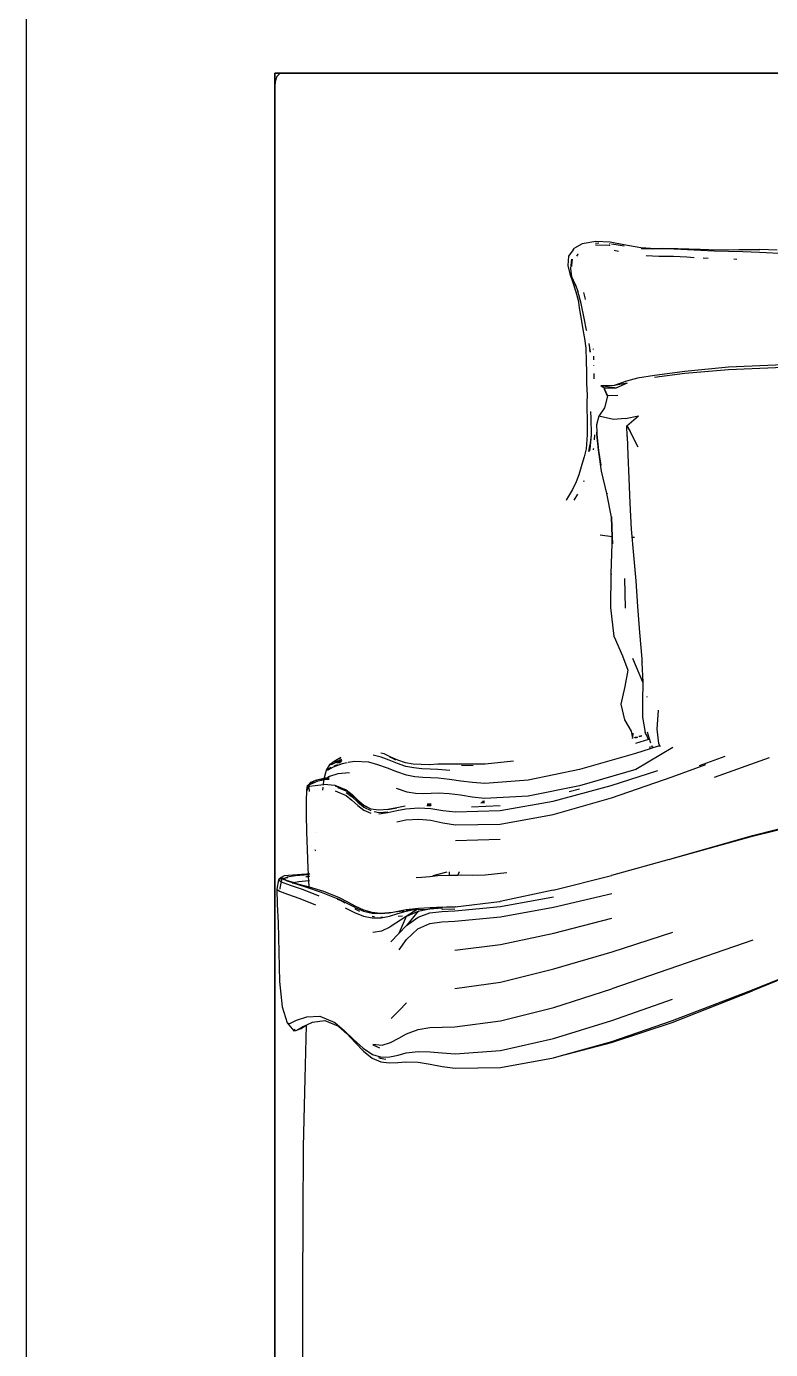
# Model space of a CAD drawing. Header units: millimetres. Extents: x -41292 to 298682, y -22072 to 33155.
# Drawn here: x 25145 to 25744, y -9526 to -8462 of the extents above; entities that cross this region are included whole.
import ezdxf

# ---------------------------------------------------------------- set-up
doc = ezdxf.new("R2010")
doc.units = ezdxf.units.MM
doc.layers.add('벽1', color=2, linetype='Continuous')

# ---------------------------------------------------------------- blocks, each defined once
blk = doc.blocks.new('rmfnasesx')
for p, q in [((52607.9, 1923), (52607.9, 7213)), ((52813.4, 7013), (52807.9, 7013)), ((52807.9, 7013), (52807.9, 7003.3)), ((52808.1, 7005.8), (52807.9, 7003.3)), ((52808.7, 7008.2), (52808.1, 7005.8)), ((52809.6, 7010.2), (52808.7, 7008.2)), ((52810.7, 7011.7), (52809.6, 7010.2)), ((52812, 7012.7), (52810.7, 7011.7)), ((52813.4, 7013), (52812, 7012.7)), ((53902.4, 7013), (52813.4, 7013)), ((52807.9, 7003.3), (52807.9, 4982.7)), ((53066.3, 6877.5), (53055.3, 6875.5)), ((53077.9, 6877.1), (53066.3, 6877.5)), ((53088.9, 6874.9), (53077.9, 6877.1)), ((53047.9, 6870.7), (53044.3, 6865.6)), ((53047.9, 6870.7), (53049, 6872.2)), ((53055.3, 6875.5), (53049, 6872.2)), ((53051.7, 6867.3), (53050.6, 6865.6)), ((53051.6, 6867.2), (53051.7, 6867.3)), ((53051.7, 6867.3), (53051.9, 6867.4)), ((53068.6, 6876.2), (53066, 6876)), ((53066.5, 6874.5), (53066.1, 6874.5)), ((53077.5, 6874.2), (53066.5, 6874.5)), ((53077.3, 6875.9), (53077.8, 6875.8)), ((53077.6, 6874.1), (53077.5, 6874.2)), ((53078.8, 6875.7), (53082.7, 6875.1)), ((53081, 6870.5), (53084.6, 6869.8)), ((53082.7, 6875.1), (53089, 6874)), ((53102.6, 6872.4), (53088.9, 6874.9)), ((53114.3, 6871.7), (53102.6, 6872.4)), ((53106.7, 6871.7), (53102.7, 6871.9)), ((53111.5, 6871.4), (53103, 6871.7)), ((53106.7, 6871.7), (53103, 6871.7)), ((53111.5, 6871.4), (53106.7, 6871.7)), ((53113.1, 6871.7), (53106.7, 6871.7)), ((53106.8, 6866.3), (53116.9, 6865.8)), ((53114.3, 6871.7), (53113.1, 6871.7)), ((53119.8, 6871.9), (53114.3, 6871.7)), ((53117.1, 6871.6), (53114.3, 6871.7)), ((53129, 6871.4), (53117.1, 6871.6)), ((53132.3, 6871.6), (53119.8, 6871.9)), ((53139.9, 6870.9), (53129, 6871.4)), ((53150.1, 6871), (53132.3, 6871.6)), ((53150.7, 6870.3), (53139.9, 6870.9)), ((53157.1, 6870.8), (53150.1, 6871)), ((53161.5, 6869.7), (53150.7, 6870.3)), ((53157.1, 6870.8), (53181.4, 6871.1)), ((53184.7, 6869.2), (53161.5, 6869.7)), ((53181.4, 6871.1), (53198.2, 6871)), ((53198, 6868.6), (53184.7, 6869.2)), ((53219.3, 6867.6), (53198, 6868.6)), ((53212.1, 6870.5), (53198.2, 6871)), ((53044.3, 6865.6), (53043.7, 6858.3)), ((53043.7, 6858.3), (53045.2, 6851.5)), ((53046, 6855.7), (53047, 6863.4)), ((53046.8, 6849.1), (53046, 6855.7)), ((53047.1, 6863.4), (53046.6, 6858.5)), ((53046.6, 6858.5), (53046.8, 6857.7)), ((53116.9, 6865.8), (53128.8, 6865.6)), ((53128.8, 6865.6), (53139.6, 6865.1)), ((53139.6, 6865.1), (53145.5, 6864.7)), ((53152.6, 6864.3), (53156.8, 6864.1)), ((53177.3, 6863.5), (53179.7, 6863.4)), ((53045.2, 6851.5), (53047.5, 6845.3)), ((53049.6, 6843.1), (53046.8, 6849.1)), ((53047.5, 6845.3), (53050.2, 6837)), ((53049.6, 6843.1), (53051.8, 6837.6)), ((53051.3, 6839.3), (53049.6, 6843.1)), ((53050.2, 6837), (53051.9, 6830.4)), ((53054.5, 6827.6), (53051.8, 6837.6)), ((53056.3, 6836.4), (53057.7, 6831.1)), ((53051.9, 6830.4), (53053.2, 6822.6)), ((53056.9, 6815.9), (53054.5, 6827.6)), ((53057.7, 6831.1), (53057.8, 6830.8)), ((53053.2, 6822.6), (53054.8, 6813.4)), ((53054.8, 6813.4), (53056, 6805.1)), ((53058.8, 6806.1), (53056.9, 6815.9)), ((53056, 6805.1), (53057.2, 6799.4)), ((53058.9, 6805.7), (53058.8, 6806.1)), ((53057.2, 6799.4), (53058.3, 6791.8)), ((53060.7, 6795.4), (53061.6, 6788.5)), ((53058.3, 6791.8), (53058.5, 6781.4)), ((53058.5, 6781.4), (53058.7, 6772.1)), ((53061.6, 6788.5), (53061.4, 6790.7)), ((53064.2, 6791.1), (53064.2, 6790.6)), ((53064.3, 6785.2), (53064.4, 6782.2)), ((53058.7, 6772.1), (53058.8, 6763.5)), ((53064.5, 6778.1), (53064.5, 6777.8)), ((53064.6, 6771.4), (53064.6, 6767)), ((53137.8, 6773), (53113.5, 6769.7)), ((53137.9, 6771.3), (53113.5, 6768.2)), ((53173, 6776.3), (53137.8, 6773)), ((53173.1, 6774.2), (53137.9, 6771.3)), ((53217.3, 6778.3), (53173, 6776.3)), ((53217.4, 6776), (53173.1, 6774.2)), ((53058.8, 6763.5), (53059.2, 6753.5)), ((53081, 6761.7), (53070.3, 6761.5)), ((53073, 6759.6), (53070.3, 6761.5)), ((53081.2, 6759.8), (53070.3, 6761.5)), ((53091, 6765.2), (53081, 6761.7)), ((53091.5, 6763.5), (53081, 6761.7)), ((53091.5, 6763.5), (53082.4, 6759.6)), ((53099.9, 6767.6), (53091, 6765.2)), ((53113.5, 6769.7), (53099.9, 6767.6)), ((53059.2, 6753.5), (53058.9, 6748.4)), ((53081.2, 6759.8), (53073, 6759.6)), ((53082.4, 6759.6), (53073, 6759.5)), ((53073, 6759.5), (53073, 6759.6)), ((53073, 6759.5), (53073.3, 6758.8)), ((53075.7, 6753.1), (53073.1, 6743.7)), ((53075.7, 6753.1), (53073.3, 6758.8)), ((53073.3, 6758.8), (53075.7, 6753.3)), ((53083.9, 6753.6), (53075.7, 6753.3)), ((53075.7, 6753.3), (53075.7, 6753.1)), ((53082.4, 6759.6), (53081.2, 6759.8)), ((53058.9, 6748.4), (53059, 6742.6)), ((53059, 6742.6), (53059.3, 6735.1)), ((53062, 6740.7), (53062.3, 6735.3)), ((53062, 6740.7), (53062.3, 6735.3)), ((53073.1, 6743.7), (53068.6, 6737.1)), ((53059.3, 6735.1), (53059.4, 6721.9)), ((53062.3, 6735.3), (53062.4, 6722)), ((53062.3, 6735.3), (53062.4, 6722)), ((53068.6, 6737.1), (53066.7, 6730.1)), ((53066.7, 6730.1), (53067, 6724.2)), ((53080.5, 6734.3), (53068.6, 6737.1)), ((53090.2, 6735.1), (53080.5, 6734.3)), ((53090.2, 6735.1), (53100.6, 6737.2)), ((53091.3, 6729.2), (53100.6, 6737.2)), ((53091.3, 6729.2), (53093.8, 6724.5)), ((53091.6, 6720.7), (53091.3, 6729.2)), ((53059.4, 6721.9), (53058.4, 6710.6)), ((53062.4, 6722), (53061.3, 6710.5)), ((53062.4, 6722), (53061.5, 6713.2)), ((53065.3, 6721.9), (53064.9, 6717.9)), ((53067.1, 6722.4), (53067, 6724.2)), ((53067, 6724.2), (53067.1, 6722.3)), ((53068.3, 6709.9), (53067.1, 6722.4)), ((53067.1, 6722.3), (53068.4, 6709.3)), ((53091.6, 6720.7), (53092, 6705.8)), ((53100.2, 6712.1), (53093.8, 6724.5)), ((53058.4, 6710.6), (53056.8, 6704.2)), ((53060.6, 6708.5), (53061.5, 6713.2)), ((53061.3, 6710.5), (53060.8, 6708.5)), ((53061.3, 6710.5), (53061.9, 6714.9)), ((53061.5, 6713.2), (53061.3, 6710.5)), ((53061.5, 6713.2), (53061.9, 6714.9)), ((53064.2, 6710.5), (53064.1, 6710)), ((53064.3, 6711), (53064.2, 6710.5)), ((53070.9, 6692.7), (53068.3, 6709.9)), ((53068.4, 6709.3), (53070.3, 6697.6)), ((53055, 6698.1), (53052.7, 6689.7)), ((53056.8, 6704.2), (53055, 6698.1)), ((53092, 6705.8), (53092.7, 6687.2)), ((53052.7, 6689.7), (53050.4, 6684.1)), ((53075.2, 6674.8), (53070.9, 6692.7)), ((53071, 6692.8), (53071, 6692.6)), ((53092.7, 6687.2), (53093.5, 6667)), ((53047.6, 6678), (53042.6, 6669.8)), ((53050.4, 6684.1), (53047.6, 6678)), ((53056.7, 6684.9), (53056.4, 6684.1)), ((53078.8, 6655.7), (53075.2, 6674.8)), ((53075.3, 6674.9), (53075.3, 6674.7)), ((53042.6, 6669.8), (53042.4, 6669)), ((53051.4, 6674.2), (53048.5, 6669.4)), ((53093.5, 6667), (53094.8, 6646.1)), ((53079.3, 6640), (53078.8, 6655.7)), ((53078.9, 6656), (53078.9, 6655.5)), ((53078.9, 6655.5), (53079.4, 6639.9)), ((53094.8, 6646.1), (53096.5, 6625.2)), ((53079.3, 6640), (53069.7, 6641.2)), ((53078.6, 6610), (53079.5, 6634.4)), ((53079.5, 6634.4), (53079.3, 6640)), ((53079.4, 6639.9), (53079.3, 6640)), ((53079.4, 6639.9), (53079.6, 6634.3)), ((53097.3, 6639.3), (53096.1, 6639.3)), ((53096.5, 6625.2), (53098.4, 6604.4)), ((53078.3, 6583), (53078.6, 6610)), ((53078.7, 6610.2), (53078.7, 6609.8)), ((53078.7, 6609.8), (53078.7, 6609.7)), ((53089.4, 6606.3), (53089.9, 6582.5)), ((53098.4, 6604.4), (53099.9, 6583.7)), ((53081.1, 6559.6), (53078.3, 6583)), ((53099.9, 6583.7), (53101.5, 6562.8)), ((53081.1, 6559.5), (53081.1, 6559.6)), ((53081.1, 6559.5), (53081.1, 6559.4)), ((53081.1, 6559.4), (53087.7, 6544.2)), ((53101.5, 6562.8), (53103.2, 6541.8)), ((53087.7, 6544.2), (53092.1, 6532.6)), ((53104.1, 6523), (53095.9, 6542.1)), ((53103.2, 6541.8), (53103.4, 6538.5)), ((53103.5, 6539.4), (53103.4, 6538.5)), ((53103.4, 6538.5), (53104.1, 6523)), ((53092.1, 6532.6), (53089.5, 6519.4)), ((53089.5, 6519.4), (53086.3, 6505.3)), ((53104.1, 6523), (53103.8, 6507.7)), ((53086.3, 6505.3), (53089.4, 6492.7)), ((53103.8, 6507.7), (53103.8, 6494.8)), ((53107.6, 6510.8), (53107.6, 6511.5)), ((53103.8, 6494.8), (53105.9, 6482.5)), ((53116.4, 6500.3), (53115.4, 6485.1)), ((53089.4, 6492.7), (53094.7, 6483.4)), ((53094.7, 6483.4), (53095.7, 6477.8)), ((53115.4, 6485.1), (53116.7, 6473.7)), ((53095.7, 6477.8), (53095.7, 6477.5)), ((53095.7, 6477.5), (53095.7, 6477.8)), ((53095.7, 6477.8), (53095.8, 6477.8)), ((53095.8, 6477.8), (53095.9, 6478.3)), ((53095.9, 6478.3), (53096.4, 6481.8)), ((53097.9, 6478.3), (53097, 6478.1)), ((53099.6, 6478.7), (53097.9, 6478.3)), ((53099.8, 6478.5), (53098, 6478)), ((53108.6, 6476.8), (53098.1, 6473.6)), ((53103.3, 6479.7), (53100.9, 6479.1)), ((53103.4, 6479.5), (53101, 6478.9)), ((53106.8, 6480.6), (53105.9, 6482.5)), ((53106.8, 6480.6), (53106.4, 6480.5)), ((53106.9, 6480.5), (53106.4, 6480.4)), ((53106.9, 6480.5), (53106.8, 6480.6)), ((53108.6, 6476.8), (53106.9, 6480.5)), ((53107.6, 6482.9), (53110, 6475)), ((53108.7, 6476.7), (53108.6, 6476.8)), ((53110, 6475), (53110.3, 6474.1)), ((53116.7, 6473.7), (53118.1, 6471.1)), ((52855.6, 6459.4), (52859.6, 6461.9)), ((52857.4, 6460.4), (52861.1, 6462.2)), ((52857.4, 6460.4), (52859.6, 6461.9)), ((52859.6, 6461.9), (52861.2, 6462.7)), ((52893.5, 6462.7), (52887, 6464.3)), ((52895.9, 6465.2), (52893.3, 6465.9)), ((52899.9, 6460.2), (52893.5, 6462.7)), ((52901.3, 6462.7), (52895.9, 6465.2)), ((52902.2, 6461.8), (52900.4, 6462.7)), ((52906.8, 6460.1), (52901.3, 6462.7)), ((53098.3, 6465.6), (53053.1, 6452.7)), ((53109.9, 6469.4), (53098.3, 6465.6)), ((53128.1, 6470.4), (53098.4, 6452.6)), ((53109.9, 6469.4), (53109.9, 6471.1)), ((53112, 6470), (53109.9, 6469.4)), ((53111.1, 6471.7), (53112, 6470)), ((53112.1, 6470.1), (53111.2, 6471.7)), ((53112.1, 6470.1), (53112, 6470)), ((53117.4, 6471.8), (53112.1, 6470.1)), ((53170.1, 6463.1), (53149.5, 6455.5)), ((53205.7, 6462), (53161.6, 6446.2)), ((52847.6, 6445.5), (52849.5, 6452.2)), ((52849.5, 6452.2), (52852.4, 6456.9)), ((52849.5, 6452.2), (52852.1, 6454.1)), ((52850.5, 6452.1), (52849.5, 6452.2)), ((52854.8, 6454.5), (52850.5, 6452.1)), ((52852.1, 6454.1), (52853.3, 6454.6)), ((52852.4, 6456.9), (52855.6, 6459.4)), ((52853.3, 6456.4), (52852.4, 6456.9)), ((52857.6, 6458.5), (52853.3, 6456.4)), ((52862.2, 6457.3), (52854.8, 6454.5)), ((52855.6, 6459.4), (52857.4, 6460.4)), ((52855.7, 6455.6), (52858.2, 6456.7)), ((52855.9, 6459.3), (52857.4, 6460.4)), ((52856.5, 6458.6), (52855.9, 6459.3)), ((52861.6, 6460.8), (52856.5, 6458.6)), ((52858.2, 6458.7), (52857.6, 6458.5)), ((52857.6, 6458.5), (52857.8, 6458.4)), ((52857.9, 6458.4), (52859.8, 6458.2)), ((52860.7, 6459.7), (52858.2, 6458.7)), ((52858.2, 6456.7), (52858.3, 6456.7)), ((52859.4, 6458.9), (52860.7, 6459.7)), ((52859.8, 6458.2), (52859.4, 6458.9)), ((52861.5, 6459), (52859.8, 6458.2)), ((52859.8, 6458.2), (52860.1, 6457.9)), ((52860.6, 6458.2), (52859.8, 6458.2)), ((52861.7, 6460.1), (52860.7, 6459.7)), ((52860.7, 6459.7), (52861.3, 6460.1)), ((52866.2, 6458.1), (52862.2, 6457.3)), ((52871.9, 6459.2), (52866.9, 6458.2)), ((52883.4, 6458.6), (52871.9, 6459.2)), ((52890.8, 6456.5), (52883.4, 6458.6)), ((52898.5, 6453.7), (52890.8, 6456.5)), ((52906.2, 6450.7), (52898.5, 6453.7)), ((52906.5, 6457.5), (52899.9, 6460.2)), ((52905.2, 6460.1), (52902.2, 6461.8)), ((52913.4, 6455.2), (52906.5, 6457.5)), ((52913, 6458), (52906.8, 6460.1)), ((52919.1, 6457), (52913, 6458)), ((52919.8, 6454), (52913.4, 6455.2)), ((52925.6, 6456.6), (52919.1, 6457)), ((52926.3, 6453.3), (52919.8, 6454)), ((52932.1, 6456.5), (52925.6, 6456.6)), ((52932.8, 6453), (52926.3, 6453.3)), ((52932.2, 6456.5), (52932.1, 6456.5)), ((52932.4, 6456.5), (52932.2, 6456.5)), ((52939, 6456.9), (52932.4, 6456.5)), ((52939.2, 6452.7), (52932.8, 6453)), ((52948.9, 6457.1), (52939, 6456.9)), ((52948.7, 6452), (52939.2, 6452.7)), ((52958.3, 6457), (52948.9, 6457.1)), ((52967.4, 6455.7), (52958.1, 6456)), ((52967.5, 6456.9), (52958.3, 6457)), ((52977.2, 6457.1), (52967.5, 6456.9)), ((53000, 6459.4), (52977.2, 6457.1)), ((53053.1, 6452.7), (53011.9, 6444)), ((53098.4, 6452.6), (53053.2, 6439.5)), ((53078.7, 6439.8), (53116.1, 6451.8)), ((53127.7, 6446.8), (53154.7, 6456.7)), ((52835.2, 6440.7), (52834.6, 6440.2)), ((52835.2, 6440.7), (52834.7, 6440.2)), ((52836.3, 6441.8), (52835.2, 6440.7)), ((52836.1, 6441.6), (52835.2, 6440.7)), ((52839.5, 6442.1), (52835.3, 6440.1)), ((52836.1, 6441.6), (52836.7, 6442.2)), ((52836.3, 6441.8), (52836.1, 6441.6)), ((52836.4, 6441.8), (52836.3, 6441.8)), ((52840.5, 6443.7), (52836.4, 6441.8)), ((52836.7, 6442.2), (52836.4, 6441.8)), ((52841.5, 6444.2), (52836.7, 6442.2)), ((52842.6, 6443.3), (52837.6, 6441.1)), ((52840.3, 6439.9), (52847, 6440.7)), ((52841.8, 6443.9), (52840.5, 6443.7)), ((52847.6, 6445.5), (52841.5, 6444.2)), ((52847.3, 6444.2), (52842.6, 6443.3)), ((52847.2, 6445), (52844.2, 6444.4)), ((52846.9, 6440.1), (52847, 6440.7)), ((52847, 6440.7), (52847.2, 6443.8)), ((52847, 6440.7), (52847.6, 6440.8)), ((52847.5, 6445), (52847.2, 6445)), ((52847.2, 6443.8), (52847.3, 6444.2)), ((52847.3, 6444.2), (52847.5, 6445)), ((52847.8, 6444.3), (52847.3, 6444.2)), ((52847.5, 6445), (52847.6, 6445.5)), ((52848.4, 6445), (52847.5, 6445)), ((52848.2, 6445.6), (52847.6, 6445.5)), ((52847.6, 6440.8), (52856.3, 6440.2)), ((52849.3, 6444.6), (52848.1, 6444.4)), ((52848.8, 6445.6), (52848.2, 6445.6)), ((52848.7, 6445), (52848.2, 6444.6)), ((52849.7, 6445.6), (52848.7, 6445)), ((52851.7, 6445), (52848.7, 6445)), ((52851.6, 6444.7), (52849.3, 6444.6)), ((52851.9, 6447), (52849.7, 6445.6)), ((52851.7, 6445.6), (52849.7, 6445.6)), ((52858.5, 6449.2), (52851.9, 6447)), ((52867.9, 6450), (52858.5, 6449.2)), ((52913.9, 6448.2), (52906.2, 6450.7)), ((52920.5, 6446.9), (52913.9, 6448.2)), ((52927, 6446.2), (52920.5, 6446.9)), ((52933.2, 6445.9), (52927, 6446.2)), ((52939.3, 6445.6), (52933.2, 6445.9)), ((52948.5, 6444.6), (52939.3, 6445.6)), ((52957.6, 6443.4), (52948.5, 6444.6)), ((52966.9, 6442.2), (52957.6, 6443.4)), ((52976.8, 6441.5), (52966.9, 6442.2)), ((53011.9, 6444), (52976.8, 6441.5)), ((53078.8, 6430), (53127.7, 6446.8)), ((52833.3, 6427.6), (52833.6, 6435.9)), ((52833.6, 6435.9), (52833.9, 6438.3)), ((52834.7, 6437.7), (52833.6, 6435.9)), ((52833.9, 6438.3), (52834.2, 6439.7)), ((52834.8, 6439.4), (52833.9, 6438.3)), ((52833.9, 6438.3), (52834.8, 6437.8)), ((52834.2, 6439.7), (52834.6, 6440.2)), ((52834.7, 6440.2), (52834.2, 6439.7)), ((52834.2, 6439.7), (52834.8, 6439.4)), ((52834.6, 6440.2), (52834.7, 6440.2)), ((52834.7, 6440.2), (52835.1, 6439.8)), ((52834.7, 6440.1), (52834.7, 6440.2)), ((52835, 6439.7), (52834.7, 6440.1)), ((52834.7, 6440.1), (52834.9, 6439.6)), ((52834.8, 6437.8), (52834.7, 6437.7)), ((52834.9, 6439.6), (52834.8, 6439.4)), ((52834.8, 6439.4), (52835, 6439.2)), ((52835.2, 6438), (52834.8, 6437.8)), ((52834.8, 6437.8), (52835.3, 6437.5)), ((52835, 6439.7), (52834.9, 6439.6)), ((52834.9, 6439.6), (52835, 6439.2)), ((52835.1, 6439.8), (52835, 6439.7)), ((52835.3, 6439.2), (52835, 6439.7)), ((52835, 6439.2), (52835.2, 6439.1)), ((52835, 6439.2), (52835.1, 6439.1)), ((52835.3, 6440.1), (52835.1, 6439.8)), ((52835.1, 6439.8), (52835.7, 6439.3)), ((52835.2, 6439.1), (52835.1, 6439.1)), ((52835.1, 6439.1), (52835.2, 6438)), ((52835.3, 6439.2), (52835.2, 6439.1)), ((52835.2, 6439.1), (52835.6, 6438.8)), ((52835.6, 6438.1), (52835.2, 6438)), ((52835.2, 6438), (52835.3, 6437.5)), ((52835.7, 6439.3), (52835.3, 6439.2)), ((52835.6, 6438.8), (52835.3, 6439.2)), ((52835.3, 6437.5), (52835.5, 6437.4)), ((52835.3, 6437.5), (52835.5, 6436.4)), ((52835.5, 6436.4), (52835.6, 6435)), ((52835.7, 6439.3), (52840.3, 6439.9)), ((52846.6, 6436), (52846.8, 6438.5)), ((52856.3, 6440.2), (52865.3, 6436.4)), ((52856.4, 6439.6), (52865.3, 6435.9)), ((52856.5, 6435.4), (52865.3, 6431.7)), ((52858.5, 6438.3), (52865.1, 6435.4)), ((52865.1, 6435.4), (52865.3, 6435.3)), ((52865.3, 6436.4), (52870, 6432.5)), ((52865.3, 6435.9), (52870, 6432.1)), ((52865.3, 6434.3), (52870, 6430.6)), ((52865.3, 6431.7), (52869.9, 6428)), ((52870, 6432.5), (52874.6, 6428)), ((52870, 6432.1), (52874.6, 6427.7)), ((52870, 6430.6), (52874.6, 6426.3)), ((52914.4, 6434.5), (52905.9, 6437.3)), ((52921.2, 6433.4), (52914.4, 6434.5)), ((52927.6, 6433.2), (52921.2, 6433.4)), ((52933.6, 6433.5), (52927.6, 6433.2)), ((52939.4, 6433.7), (52933.6, 6433.5)), ((52948.3, 6433.1), (52939.4, 6433.7)), ((52957.3, 6431.9), (52948.3, 6433.1)), ((52966.7, 6430.4), (52957.3, 6431.9)), ((52976.7, 6429.4), (52966.7, 6430.4)), ((53011.9, 6431.1), (52976.7, 6429.4)), ((53053.2, 6439.5), (53011.9, 6431.1)), ((53031.9, 6427.3), (53078.7, 6439.8)), ((53031.9, 6416.6), (53078.8, 6430)), ((53044.9, 6435.1), (53053.2, 6437.1)), ((52833.3, 6416.2), (52833.3, 6427.6)), ((52869.9, 6428), (52874.6, 6423.8)), ((52874.6, 6428), (52879.6, 6423.9)), ((52874.6, 6427.7), (52879.6, 6423.7)), ((52874.6, 6426.3), (52874.7, 6426.3)), ((52874.6, 6423.8), (52879.6, 6420)), ((52874.7, 6426.3), (52877.6, 6424)), ((52877.6, 6424), (52879.6, 6422.2)), ((52877.6, 6424), (52879.6, 6422.4)), ((52879.6, 6423.9), (52885.2, 6420.9)), ((52879.6, 6423.7), (52885.2, 6420.9)), ((52879.6, 6422.4), (52885.2, 6419.8)), ((52879.6, 6420), (52885.2, 6417.6)), ((52885.2, 6420.9), (52891.7, 6420.1)), ((52891.7, 6420.1), (52898.7, 6420.7)), ((52898.7, 6420.7), (52906, 6422.1)), ((52898.7, 6420.4), (52906, 6421.8)), ((52898.8, 6418), (52906.1, 6419.6)), ((52906, 6422.1), (52912.7, 6423.4)), ((52906.1, 6419.6), (52913.2, 6421)), ((52913.2, 6421), (52923.7, 6421.8)), ((52923.7, 6421.8), (52933.5, 6421.2)), ((52930.2, 6423.6), (52933.4, 6423.6)), ((52930.3, 6423.7), (52933.4, 6423.9)), ((52930.6, 6424.8), (52933.4, 6424.9)), ((52930.7, 6425), (52933.4, 6425.1)), ((52933.4, 6425.1), (52933.7, 6425.1)), ((52933.4, 6423.9), (52933.7, 6423.9)), ((52933.4, 6423.6), (52933.7, 6423.5)), ((52933.5, 6421.2), (52943.2, 6419.8)), ((52943.2, 6419.8), (52953.3, 6418.6)), ((52953.3, 6418.6), (52989.3, 6419.6)), ((52966.2, 6422.6), (52989.3, 6423.8)), ((52973.7, 6425.8), (52976.6, 6426)), ((52974.2, 6426.4), (52976.6, 6426.6)), ((52975, 6427.3), (52976.7, 6427.5)), ((52989.3, 6419.6), (53031.9, 6427.3)), ((52833.7, 6402.6), (52833.3, 6416.2)), ((52887.7, 6418.8), (52891.7, 6418.1)), ((52891.7, 6418.1), (52898.8, 6418.7)), ((52891.7, 6417), (52898.8, 6418)), ((52906.1, 6410.7), (52913.3, 6412.2)), ((52913.3, 6412.2), (52923.7, 6412.8)), ((52923.7, 6412.8), (52933.5, 6411.8)), ((52933.5, 6411.8), (52943.2, 6409.9)), ((52943.2, 6409.9), (52953.3, 6408.2)), ((52989.3, 6408.6), (53031.9, 6416.6)), ((53192.3, 6399), (53256.3, 6415)), ((53192.3, 6399.5), (53231.4, 6409.5)), ((52834.2, 6388.3), (52833.7, 6402.6)), ((52840.9, 6401.9), (52841, 6401.9)), ((52841, 6401.9), (52841, 6402.1)), ((52953.3, 6408.2), (52989.3, 6408.6)), ((53127.7, 6381), (53192.3, 6399.5)), ((53127.7, 6381), (53192.3, 6399)), ((52834.8, 6373), (52834.2, 6388.3)), ((52840.6, 6387.4), (52840.4, 6388)), ((52840.4, 6387.3), (52840.6, 6387.4)), ((52953.2, 6395.5), (52989.3, 6396.7)), ((53125.2, 6380.3), (53078.8, 6367.5)), ((53125.2, 6380.3), (53127.7, 6381)), ((53127.7, 6381), (53127.7, 6381)), ((52815.4, 6367), (52812.9, 6365.9)), ((52822.3, 6367.7), (52815.4, 6367)), ((52817.9, 6366.1), (52816.2, 6365.3)), ((52824.6, 6367.1), (52817.9, 6366.1)), ((52833.3, 6368.5), (52822.3, 6367.7)), ((52835, 6367.9), (52824.6, 6367.1)), ((52835.1, 6366.4), (52832.8, 6366.3)), ((52835, 6368.6), (52833.3, 6368.5)), ((52835, 6368.6), (52834.8, 6373)), ((52835.9, 6368.6), (52835, 6368.6)), ((52835, 6367.9), (52835, 6368.6)), ((52835.1, 6367.9), (52835, 6367.9)), ((52835.1, 6366.4), (52835, 6367.9)), ((52835.9, 6368), (52835.1, 6367.9)), ((52835.9, 6366.5), (52835.1, 6366.4)), ((52835.2, 6363.3), (52835.1, 6366.4)), ((52921.6, 6365.9), (52926.1, 6366)), ((52926.1, 6366), (52932.7, 6366.6)), ((52932.7, 6366.6), (52939.1, 6367.3)), ((52939.2, 6368.1), (52935, 6367)), ((52939.1, 6367.3), (52948.5, 6367.7)), ((52946.3, 6370.1), (52939.2, 6368.1)), ((52948.5, 6367.7), (52948.5, 6370.3)), ((52948.5, 6367.7), (52948.7, 6367.7)), ((52948.7, 6367.7), (52955.2, 6367.7)), ((52956.3, 6370.4), (52955.2, 6367.7)), ((52955.2, 6367.7), (52958, 6367.8)), ((52958, 6367.8), (52967.3, 6367.7)), ((52967.3, 6367.7), (52977.1, 6367.8)), ((52977.1, 6367.8), (52994.5, 6369.8)), ((53032, 6355.5), (53078.8, 6367.5)), ((52810.9, 6364), (52809.5, 6356.3)), ((52809.5, 6356.3), (52811.5, 6354.8)), ((52809.5, 6356.3), (52809.7, 6344.3)), ((52812.9, 6365.9), (52810.9, 6364)), ((52813.5, 6365), (52810.9, 6364)), ((52810.9, 6364), (52812.9, 6362.5)), ((52812.9, 6362.5), (52811.9, 6357.3)), ((52811.9, 6357.3), (52811.9, 6356.5)), ((52812.9, 6365.9), (52814, 6365.1)), ((52813.5, 6365), (52812.9, 6362.5)), ((52812.9, 6362.5), (52813.1, 6362.3)), ((52813.1, 6362.3), (52820.1, 6359.7)), ((52814, 6365.1), (52813.5, 6365)), ((52816.2, 6365.3), (52814, 6365.1)), ((52814, 6365.1), (52815.1, 6364.2)), ((52815.9, 6364), (52815.1, 6364.2)), ((52816.2, 6365.3), (52815.4, 6364.9)), ((52815.4, 6364.9), (52817.2, 6363.5)), ((52815.9, 6364), (52815.4, 6364.9)), ((52816, 6363.9), (52815.9, 6364)), ((52816, 6363.9), (52817.4, 6363.4)), ((52817.2, 6363.5), (52816, 6363.9)), ((52818.3, 6365.5), (52816.2, 6365.3)), ((52817.2, 6363.5), (52817.4, 6363.4)), ((52822.9, 6361.7), (52817.2, 6363.5)), ((52817.4, 6363.4), (52817.9, 6363.2)), ((52817.9, 6363.2), (52822.9, 6361.7)), ((52817.9, 6363.2), (52822, 6361.8)), ((52820.1, 6359.7), (52830.6, 6356)), ((52821.8, 6361.5), (52822.4, 6361.6)), ((52822, 6361.8), (52822.4, 6361.6)), ((52822.4, 6361.6), (52822.9, 6361.7)), ((52822.4, 6361.6), (52832.6, 6358.4)), ((52822.9, 6361.7), (52827.2, 6362.5)), ((52822.9, 6361.7), (52822.9, 6361.7)), ((52822.9, 6361.7), (52824.3, 6361.3)), ((52824.3, 6361.3), (52834.7, 6358.5)), ((52827.2, 6362.5), (52835.2, 6363.3)), ((52830.6, 6356), (52843.4, 6351.1)), ((52832.6, 6358.4), (52845.2, 6354)), ((52834.7, 6358.5), (52835.4, 6358.3)), ((52835.2, 6363.3), (52835.9, 6363.4)), ((52835.4, 6358.3), (52835.2, 6363.3)), ((52835.4, 6358.3), (52847, 6354.7)), ((53032, 6355.5), (52989.3, 6346.6)), ((52811.5, 6354.8), (52818, 6352.4)), ((52818, 6352.4), (52828, 6348.9)), ((52828, 6348.9), (52840.5, 6343.8)), ((52845.2, 6354), (52858.5, 6348.5)), ((52847, 6354.7), (52859.7, 6349.6)), ((52860.7, 6347.2), (52858.3, 6348.1)), ((52872.5, 6341.6), (52858.5, 6348.5)), ((52859.7, 6349.6), (52866.4, 6346.2)), ((52864.6, 6345), (52860.7, 6347.2)), ((52866.4, 6346.2), (52872.9, 6342.8)), ((52952.9, 6342.3), (52988.8, 6346.6)), ((52953, 6342.1), (52988.8, 6346.6)), ((52988.8, 6346.6), (52989.3, 6346.6)), ((52989.4, 6342.5), (53032.2, 6350.1)), ((53032.3, 6342), (53079.2, 6352.8)), ((52809.7, 6344.3), (52810.5, 6329.4)), ((52864.6, 6341.3), (52872, 6337.7)), ((52872, 6337.7), (52879.2, 6334.8)), ((52873.2, 6340), (52872.3, 6340.6)), ((52872.5, 6341.6), (52879.3, 6338.8)), ((52872.9, 6342.8), (52879.3, 6339.8)), ((52876.4, 6338.3), (52873.2, 6340)), ((52879.2, 6334.8), (52886.3, 6333.2)), ((52879.3, 6339.8), (52885.9, 6337.8)), ((52879.3, 6338.8), (52886.1, 6337)), ((52885.9, 6337.8), (52892.8, 6337.1)), ((52886.1, 6337), (52893, 6336.7)), ((52888.2, 6334.2), (52886.2, 6334.5)), ((52892.8, 6337.1), (52899.7, 6337.5)), ((52893, 6336.7), (52900, 6337.4)), ((52894.7, 6333.6), (52900.3, 6334.7)), ((52899.7, 6337.5), (52901.4, 6337.7)), ((52900, 6337.4), (52901.4, 6337.7)), ((52900.3, 6334.7), (52907, 6336.7)), ((52913.7, 6334.4), (52900.8, 6326.2)), ((52901.4, 6337.7), (52906.8, 6338.7)), ((52906.2, 6338.3), (52906.7, 6338.3)), ((52906.7, 6338.3), (52911.6, 6339)), ((52906.8, 6338.7), (52913.5, 6340)), ((52907, 6336.7), (52913.6, 6338.6)), ((52910.7, 6334.8), (52907.1, 6334.4)), ((52913.7, 6334.4), (52907.7, 6320.8)), ((52913.5, 6340), (52923.4, 6341.2)), ((52913.5, 6339.3), (52918.7, 6339.7)), ((52913.6, 6338.6), (52918.7, 6339.7)), ((52923.3, 6340.6), (52913.7, 6334.4)), ((52913.7, 6334.4), (52923.2, 6338.6)), ((52923.2, 6338.6), (52913.8, 6327.2)), ((52918.7, 6339.7), (52923.3, 6340.6)), ((52923.2, 6338.6), (52931, 6340.3)), ((52923.2, 6334), (52932.6, 6337.3)), ((52923.3, 6340.1), (52923.5, 6340.1)), ((52923.4, 6341.2), (52933, 6341.6)), ((52923.5, 6340.1), (52931, 6340.3)), ((52931, 6340.3), (52932.7, 6340.6)), ((52932.6, 6337.3), (52942.3, 6338.5)), ((52932.7, 6340.6), (52942.5, 6341.4)), ((52942.7, 6341.8), (52932.9, 6341.5)), ((52932.9, 6341.5), (52939.1, 6341.7)), ((52933, 6341.6), (52939.1, 6341.7)), ((52952.9, 6342.3), (52939.1, 6341.7)), ((52939.1, 6341.7), (52942.7, 6341.8)), ((52942.3, 6338.5), (52952.7, 6338.9)), ((52942.4, 6340.4), (52942.8, 6340.4)), ((52942.7, 6341.8), (52953, 6342.1)), ((52942.8, 6340.4), (52952.7, 6340.7)), ((52952.7, 6338.9), (52989.4, 6342.5)), ((52952.7, 6330.6), (52989.4, 6334.2)), ((52989.4, 6334.2), (53032.3, 6342)), ((52810.5, 6329.4), (52811, 6305.8)), ((52886.3, 6333.2), (52893.4, 6333.3)), ((52894.7, 6333.6), (52893.3, 6333.6)), ((52893.4, 6333.3), (52894.7, 6333.6)), ((52893.9, 6322.9), (52900.8, 6326.2)), ((52907.7, 6320.8), (52913.8, 6327.2)), ((52913.8, 6327.2), (52923.2, 6334)), ((52913.9, 6315.9), (52923.1, 6324.5)), ((52923.1, 6324.5), (52932.5, 6328.7)), ((52932.5, 6328.7), (52942.3, 6330.2)), ((52942.3, 6330.2), (52952.7, 6330.6)), ((53032.4, 6320.9), (53079.2, 6333.1)), ((52886.7, 6321.7), (52893.9, 6322.9)), ((52901.3, 6314), (52907.7, 6320.8)), ((52907.9, 6307.7), (52913.9, 6315.9)), ((52989.5, 6311.9), (53032.4, 6320.9)), ((53192.6, 6315.4), (53079.2, 6276.2)), ((53079.3, 6306.1), (53128.1, 6321.7)), ((52811, 6305.8), (52811.6, 6282.1)), ((52952.7, 6307.4), (52989.5, 6311.9)), ((53032.4, 6292.2), (53079.3, 6306.1)), ((52989.5, 6281.7), (53032.4, 6292.2)), ((53256.3, 6301), (53192.3, 6274.6)), ((53192.4, 6275.5), (53256.3, 6301)), ((52811.6, 6282.1), (52813.7, 6261.8)), ((52952.7, 6276.4), (52989.5, 6281.7)), ((53032.4, 6261.3), (53079.2, 6276.2)), ((53127.7, 6249.1), (53192.3, 6274.6)), ((53127.9, 6250.7), (53192.4, 6275.5)), ((52813.7, 6261.8), (52817.9, 6248.8)), ((52907.9, 6258.7), (52913.9, 6264.9)), ((52989.5, 6250.5), (53032.4, 6261.3)), ((53079.1, 6250.7), (53128, 6267.9)), ((52820, 6248.4), (52825.4, 6250.9)), ((52825.4, 6250.9), (52833.6, 6253.8)), ((52833.6, 6253.8), (52844.1, 6254.2)), ((52833.6, 6247.3), (52838.2, 6249.5)), ((52838.2, 6249.5), (52848, 6250.7)), ((52844.1, 6254.2), (52856.3, 6249)), ((52848, 6250.7), (52859.1, 6246.1)), ((52856.3, 6249), (52863.7, 6242.8)), ((52901.6, 6252.3), (52907.9, 6258.7)), ((52952.8, 6245.6), (52989.5, 6250.5)), ((53032.3, 6236.3), (53079.1, 6250.7)), ((53078.8, 6232.9), (53127.7, 6249.1)), ((53079, 6233.9), (53127.9, 6250.7)), ((52817.9, 6248.8), (52820, 6248.4)), ((52817.9, 6248.8), (52823.2, 6242.5)), ((52824.1, 6243.8), (52823.2, 6242.5)), ((52823.2, 6242.5), (52825.1, 6242.7)), ((52825.1, 6242.7), (52828.8, 6244.9)), ((52825.1, 6242.7), (52829.9, 6244.7)), ((52830.1, 6245.7), (52828.5, 6244.1)), ((52828.5, 6244.1), (52828.8, 6244.9)), ((52828.5, 6244.1), (52829.9, 6244.7)), ((52828.8, 6244.9), (52830.1, 6245.7)), ((52829.9, 6244.7), (52833.1, 6247)), ((52830.1, 6245.7), (52830.3, 6245.8)), ((52830.3, 6245.8), (52833.1, 6247.1)), ((52833.1, 6247), (52831.9, 6204.1)), ((52833.1, 6247), (52833.6, 6247.3)), ((52833.1, 6247.1), (52833.6, 6247.3)), ((52833.1, 6247.1), (52833.1, 6247)), ((52859.1, 6246.1), (52865.7, 6240.3)), ((52863.7, 6242.8), (52871.3, 6235.5)), ((52865.7, 6240.3), (52872.4, 6233.1)), ((52907.6, 6236.4), (52913.8, 6240.1)), ((52913.8, 6240.1), (52923.2, 6243.6)), ((52923.2, 6243.6), (52932.7, 6245.1)), ((52932.7, 6245.1), (52942.5, 6245.4)), ((52942.5, 6245.4), (52952.8, 6245.6)), ((52871.3, 6235.5), (52879, 6228.5)), ((52872.4, 6233.1), (52879.2, 6226)), ((52879, 6228.5), (52886.4, 6223.3)), ((52886.7, 6231.7), (52894.2, 6230.9)), ((52886.7, 6231.1), (52892, 6228.8)), ((52894.2, 6230.9), (52901.1, 6232.9)), ((52901.1, 6232.9), (52907.6, 6236.4)), ((52989.5, 6226.7), (53032.3, 6236.3)), ((53036.8, 6222), (53079, 6233.9)), ((53036.8, 6222), (53078.8, 6232.9)), ((52879.2, 6226), (52886.1, 6220.5)), ((52886.1, 6220.5), (52893.1, 6217.6)), ((52886.4, 6223.3), (52893.6, 6221.2)), ((52891.4, 6221), (52892.6, 6220.4)), ((52892.6, 6220.4), (52897.1, 6219.6)), ((52893.1, 6217.6), (52900, 6216.7)), ((52893.6, 6221.2), (52900.5, 6221.4)), ((52900, 6216.7), (52906.8, 6217)), ((52900.5, 6221.4), (52907.2, 6222.9)), ((52906.8, 6217), (52913.4, 6217.4)), ((52907.2, 6222.9), (52913.6, 6224.6)), ((52913.4, 6217.4), (52923.3, 6217.1)), ((52913.6, 6224.6), (52923.2, 6225.7)), ((52923.2, 6225.7), (52932.8, 6225.5)), ((52923.3, 6217.1), (52932.9, 6215.7)), ((52932.8, 6225.5), (52942.5, 6224.6)), ((52942.5, 6224.6), (52952.9, 6223.9)), ((52952.9, 6223.9), (52989.5, 6226.7)), ((52989.4, 6212.9), (53032.1, 6220.7)), ((53032.1, 6220.7), (53036.8, 6222)), ((52932.9, 6215.7), (52942.6, 6213.8)), ((52942.6, 6213.8), (52952.9, 6212.3)), ((52952.9, 6212.3), (52989.4, 6212.9)), ((52831.9, 6204.1), (52830.8, 6149.1)), ((52830.8, 6149.1), (52830.3, 6093.2)), ((52830.3, 6093.2), (52830.1, 6035.1)), ((52830.1, 6035.1), (52830.3, 5894.4))]:
    blk.add_line(p, q)

msp = doc.modelspace()

# ---------------------------------------------------------------- linework, layer by layer
at = {"layer": '벽1'}
for p, q in [((25144.67, -13589.42), (25144.67, -8299.42)), ((25344.67, -8499.42), (28034.67, -8499.42)), ((25344.67, -13389.42), (25344.67, -8499.42))]:
    msp.add_line(p, q, dxfattribs=at)

# ---------------------------------------------------------------- block references
msp.add_blockref('rmfnasesx', (-27463.27, -15512.43))

doc.saveas('drawing.dxf')
